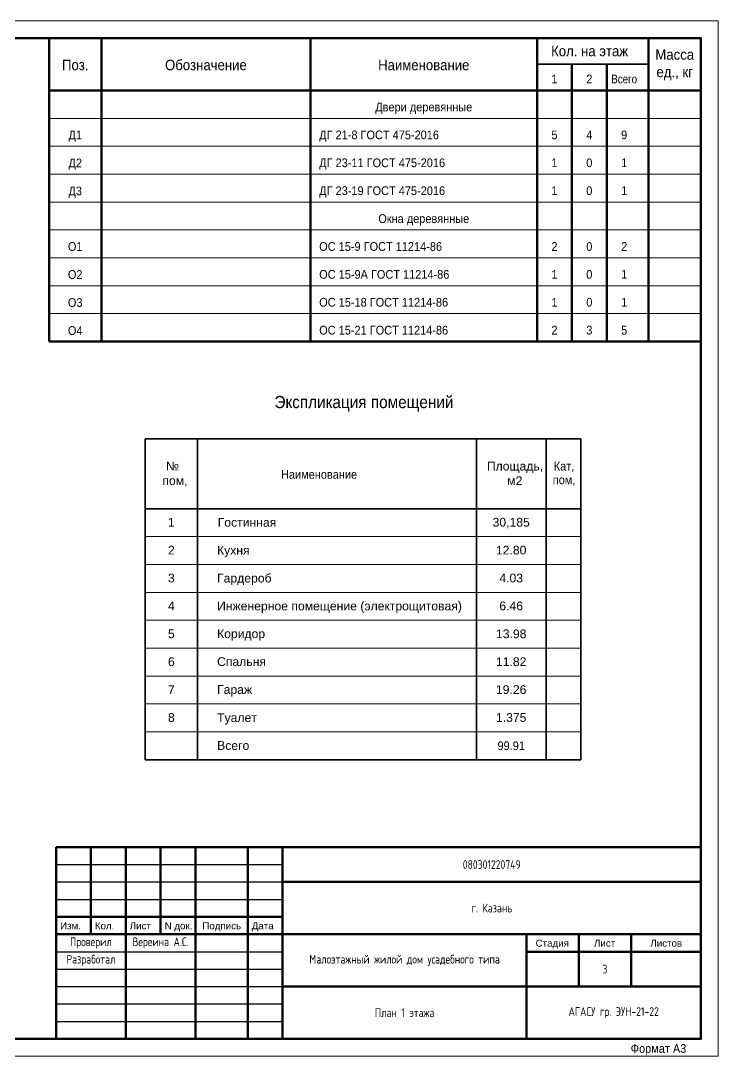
# Model space of a CAD drawing. Header units: millimetres. Extents: x 13040 to 55040, y 21337 to 51037.
# Drawn here: x 35026 to 55040, y 21337 to 51037 of the extents above; entities that cross this region are included whole.
import ezdxf
from ezdxf.enums import TextEntityAlignment as Align

# ---------------------------------------------------------------- set-up
doc = ezdxf.new("R2010")
doc.units = ezdxf.units.MM
doc.linetypes.add('CONTINOUS', pattern=[0])
doc.layers.add('Текст', color=7, linetype='Continuous')
doc.styles.add('Arial', font='arial.ttf')
doc.styles.add('Standard 0.8', font='arial.ttf', dxfattribs={"width": 0.8})
doc.styles.add('Standard 0.9', font='arial.ttf', dxfattribs={"width": 0.9})
doc.styles.add('ГОСТ 2.304', font='CS_Gost2304.shx')

# ---------------------------------------------------------------- blocks, each defined once
blk = doc.blocks.new('Штамп осн')
at = {"color": 7, "lineweight": 50}
for p, q in [((-18500, 0), (-18500, 5500)), ((-18500, 5500), (0, 5500)), ((-18500, 5500), (0, 5500)), ((-17500, 3000), (-17500, 5500)), ((-16500, 0), (-16500, 5500)), ((-15500, 3000), (-15500, 5500)), ((-14500, 0), (-14500, 5500)), ((-13000, 0), (-13000, 5500)), ((-12000, 0), (-12000, 5500)), ((-12000, 4500), (0, 4500)), ((-18500, 3500), (-12000, 3500)), ((-18500, 3000), (0, 3000)), ((-5000, 0), (-5000, 3000)), ((-3500, 1500), (-3500, 3000)), ((-2000, 1500), (-2000, 3000)), ((-5000, 2500), (0, 2500)), ((-12000, 1500), (0, 1500))]:
    blk.add_line(p, q, dxfattribs=at)
at = {"color": 7}
for p in [(0, 5500), (-18500, 0)]:
    blk.add_line(p, (0, 0), dxfattribs=at)
at = {"color": 8}
for p, q in [((-18500, 5000), (-12000, 5000)), ((-18500, 4500), (-12000, 4500)), ((-18500, 4000), (-12000, 4000)), ((-18500, 2500), (-12000, 2500)), ((-18500, 2000), (-12000, 2000)), ((-18500, 1500), (-12000, 1500)), ((-18500, 1000), (-12000, 1000)), ((-18500, 500), (-12000, 500))]:
    blk.add_line(p, q, dxfattribs=at)
at = {"color": 7, "style": 'Arial'}
for s, p in [('Изм.', (-18385, 3143)), ('Кол.', (-17385, 3143)), ('Лист', (-16385, 3143)), ('N док.', (-15385, 3143)), ('Подпись', (-14302, 3143)), ('Дата', (-12885, 3143)), ('Стадия', (-4741, 2643)), ('Листов', (-1449, 2643))]:
    blk.add_text(s, height=200, dxfattribs=at).set_placement(p)
at = {"color": 7, "lineweight": 50, "style": 'Arial'}
blk.add_text('Лист', height=200, dxfattribs=at).set_placement((-3066, 2643))

msp = doc.modelspace()

# ---------------------------------------------------------------- linework, layer by layer
at = {"color": 7, "linetype": 'CONTINOUS', "lineweight": 50, "ltscale": 30}
for p, q in [((35839.7, 50537.4), (35839.7, 41837.4)), ((35839.7, 50537.4), (54539.7, 50537.4)), ((37339.7, 50537.4), (37339.7, 41837.4)), ((43339.7, 50537.4), (43339.7, 41837.4)), ((49839.7, 50537.4), (49839.7, 41837.4)), ((53039.7, 50537.4), (53039.7, 41837.4)), ((54539.7, 50537.4), (54539.7, 41837.4)), ((50839.7, 49787.4), (50839.7, 41837.4)), ((51839.7, 49787.4), (51839.7, 41837.4)), ((35839.7, 49037.4), (54539.7, 49037.4)), ((35839.7, 41837.4), (54539.7, 41837.4))]:
    msp.add_line(p, q, dxfattribs=at)
at = {"color": 7, "linetype": 'CONTINOUS', "lineweight": 35, "ltscale": 30}
msp.add_line((49839.7, 49787.4), (53039.7, 49787.4), dxfattribs=at)
at = {"color": 8, "linetype": 'CONTINOUS', "lineweight": 20, "ltscale": 30}
for p, q in [((35839.7, 48237.4), (54539.7, 48237.4)), ((35839.7, 47437.4), (54539.7, 47437.4)), ((35839.7, 46637.4), (54539.7, 46637.4)), ((35839.7, 45837.4), (54539.7, 45837.4)), ((35839.7, 45037.4), (54539.7, 45037.4)), ((35839.7, 44237.4), (54539.7, 44237.4)), ((35839.7, 43437.4), (54539.7, 43437.4)), ((35839.7, 42637.4), (54539.7, 42637.4))]:
    msp.add_line(p, q, dxfattribs=at)
at = {"linetype": 'Continuous', "lineweight": 35}
msp.add_line((38597.9, 39041.8), (51097.9, 39041.8), dxfattribs=at)
at = {"color": 7, "linetype": 'Continuous', "lineweight": 35}
for p, q in [((38597.9, 39041.8), (38597.9, 34641.8)), ((40097.9, 39041.8), (40097.9, 34641.8)), ((48097.9, 39041.8), (48097.9, 34641.8)), ((50097.9, 39041.8), (50097.9, 34641.8)), ((51097.9, 39041.8), (51097.9, 34641.8)), ((38597.9, 37041.8), (51097.9, 37041.8)), ((38597.9, 34641.8), (38597.9, 29841.8)), ((40097.9, 34641.8), (40097.9, 29841.8)), ((48097.9, 34641.8), (48097.9, 29841.8)), ((50097.9, 34641.8), (50097.9, 29841.8)), ((51097.9, 34641.8), (51097.9, 29841.8)), ((38597.9, 29841.8), (51097.9, 29841.8))]:
    msp.add_line(p, q, dxfattribs=at)
at = {"color": 8, "linetype": 'Continuous', "lineweight": 20}
for p, q in [((38597.9, 36241.8), (51097.9, 36241.8)), ((38597.9, 35441.8), (51097.9, 35441.8)), ((38597.9, 34641.8), (51097.9, 34641.8)), ((38597.9, 34641.8), (51097.9, 34641.8)), ((38597.9, 33841.8), (51097.9, 33841.8)), ((38597.9, 33041.8), (51097.9, 33041.8)), ((38597.9, 32241.8), (51097.9, 32241.8)), ((38597.9, 31441.8), (51097.9, 31441.8)), ((38597.9, 30641.8), (51097.9, 30641.8))]:
    msp.add_line(p, q, dxfattribs=at)
at = {"color": 7, "linetype": 'CONTINOUS', "lineweight": 20, "ltscale": 30}
msp.add_lwpolyline([(13039.7, 21337.4), (55039.7, 21337.4), (55039.7, 51037.4), (13039.7, 51037.4)], close=True, dxfattribs=at)
at = {"color": 7, "linetype": 'CONTINOUS', "lineweight": 50, "ltscale": 30}
msp.add_lwpolyline([(15039.7, 21837.4), (54539.7, 21837.4), (54539.7, 50537.4), (15039.7, 50537.4)], close=True, dxfattribs=at)

# ---------------------------------------------------------------- block references
at = {"color": 7, "linetype": 'CONTINOUS', "lineweight": 20, "ltscale": 30}
msp.add_blockref('Штамп осн', (54539.7, 21837.4), dxfattribs=at)

# ---------------------------------------------------------------- texts
at = {"color": 7, "linetype": 'CONTINOUS', "lineweight": -3, "ltscale": 30, "style": 'Standard 0.9', "width": 0.9}
for s, height, p in [('Кол. на этаж', 300, (51348.3, 50017.9)), ('Масса', 300, (53789.7, 49918.3)), ('Масса', 300, (53789.7, 49918.3)), ('Поз.', 300, (36589.7, 49617.9)), ('Поз.', 300, (36589.7, 49617.9)), ('Обозначение', 300, (40339.7, 49617.9)), ('Обозначение', 300, (40339.7, 49617.9)), ('Наименование', 300, (46589.7, 49617.9)), ('Наименование', 300, (46589.7, 49617.9)), ('ед., кг', 300, (53789.7, 49418.3)), ('ед., кг', 300, (53789.7, 49418.3)), ('Двери деревянные', 250, (46589.7, 48437.4)), ('Д1', 250, (36589.7, 47637.4)), ('5', 250, (50339.7, 47637.4)), ('4', 250, (51339.7, 47637.4)), ('9', 250, (52339.7, 47637.4)), ('Д2', 250, (36589.7, 46833.6)), ('1', 250, (50339.7, 46837.4)), ('0', 250, (51339.7, 46837.4)), ('1', 250, (52339.7, 46837.4)), ('Д3', 250, (36589.7, 46029.8)), ('1', 250, (50339.7, 46037.4)), ('0', 250, (51339.7, 46037.4)), ('1', 250, (52339.7, 46037.4)), ('Окна деревянные', 250, (46589.7, 45237.4)), ('О1', 250, (36589.7, 44437.4)), ('2', 250, (50339.7, 44437.4)), ('0', 250, (51339.7, 44437.4)), ('2', 250, (52339.7, 44437.4)), ('О2', 250, (36589.7, 43633.4)), ('1', 250, (50339.7, 43637.4)), ('0', 250, (51339.7, 43637.4)), ('1', 250, (52339.7, 43637.4)), ('О3', 250, (36589.7, 42829.3)), ('1', 250, (50339.7, 42837.4)), ('0', 250, (51339.7, 42837.4)), ('1', 250, (52339.7, 42837.4)), ('О4', 250, (36589.7, 42025.2)), ('2', 250, (50339.7, 42037.4)), ('3', 250, (51339.7, 42037.4)), ('5', 250, (52339.7, 42037.4))]:
    msp.add_text(s, height=height, dxfattribs=at).set_placement(p, align=Align.CENTER)
at = {"color": 7, "linetype": 'CONTINOUS', "lineweight": -3, "ltscale": 30}
for s, style, width, p in [('1', 'Standard 0.9', 0.9, (50339.7, 49365.2)), ('2', 'Standard 0.9', 0.9, (51339.7, 49365.2)), ('Всего', 'Standard 0.8', 0.8, (52339.7, 49365.2))]:
    msp.add_text(s, height=250, dxfattribs=dict(at, style=style, width=width)).set_placement(p, align=Align.MIDDLE_CENTER)
at = {"color": 7, "linetype": 'CONTINOUS', "lineweight": -3, "ltscale": 30, "style": 'Standard 0.9', "width": 0.9}
for s, p in [('ДГ 21-8 ГОСТ 475-2016', (43589.7, 47637.4)), ('ДГ 23-11 ГОСТ 475-2016', (43589.7, 46837.4)), ('ДГ 23-19 ГОСТ 475-2016', (43589.7, 46037.4)), ('ОС 15-9 ГОСТ 11214-86', (43589.7, 44437.4)), ('ОС 15-9А ГОСТ 11214-86', (43589.7, 43637.4)), ('ОС 15-18 ГОСТ 11214-86', (43589.7, 42837.4)), ('ОС 15-21 ГОСТ 11214-86', (43589.7, 42037.4))]:
    msp.add_text(s, height=250, dxfattribs=at).set_placement(p)
at = {"linetype": 'Continuous', "lineweight": 35, "style": 'Standard 0.9', "width": 0.9}
msp.add_text('Экспликация помещений', height=350, dxfattribs=at).set_placement((42305.4, 39926.5))
at = {"color": 7, "linetype": 'Continuous', "lineweight": 30, "style": 'Standard 0.9'}
for s, p in [('№', (39195.5, 38138.2)), ('Площадь', (48400.4, 38137.3)), (',', (49916.8, 38137.3)), ('пом', (39089.8, 37721.6)), (',', (39713.3, 37721.6)), ('м', (48985.4, 37719.6)), ('2', (49225.5, 37719.6))]:
    msp.add_text(s, height=250, dxfattribs=at).set_placement(p)
at = {"color": 7, "linetype": 'Continuous', "lineweight": 35, "style": 'Standard 0.9', "width": 0.9}
for s, p in [('Кат', (50318, 38137.1)), ('Наименование', (42494.1, 37901.6)), (',', (50819.9, 38137.1)), ('пом', (50290.3, 37744.6)), (',', (50851.4, 37744.6))]:
    msp.add_text(s, height=250, dxfattribs=at).set_placement(p)
at = {"color": 7, "linetype": 'Continuous', "lineweight": 20, "style": 'Standard 0.9'}
for s, p in [('1', (39347.9, 36529.3)), ('2', (39347.9, 35729.3)), ('3', (39347.9, 34929.3)), ('4', (39347.9, 34129.3)), ('5', (39347.9, 33329.3)), ('6', (39347.9, 32529.3)), ('7', (39347.9, 31729.3)), ('8', (39347.9, 30929.3))]:
    msp.add_text(s, height=250, dxfattribs=at).set_placement(p, align=Align.CENTER)
at = {"color": 7, "linetype": 'Continuous', "lineweight": 35, "style": 'Standard 0.9'}
for s, p in [('Гостинная', (40677.8, 36525.5)), ('Кухня', (40658.7, 35725.5)), ('Гардероб', (40659.5, 34925.5)), ('Инженерное помещение (электрощитовая)', (40660.1, 34127.2)), ('Коридор', (40659.5, 33331.3)), ('Спальня', (40659.5, 32531.3)), ('Гараж', (40659.5, 31731.3))]:
    msp.add_text(s, height=250, dxfattribs=at).set_placement(p)
at = {"linetype": 'Continuous', "lineweight": 20, "style": 'Standard 0.9'}
for s, p in [('30,185', (49097.9, 36529.3)), ('12.80', (49097.9, 35729.3)), ('4.03', (49097.9, 34929.3)), ('6.46', (49097.9, 34129.3)), ('13.98', (49097.9, 33329.3)), ('11.82', (49097.9, 32529.3)), ('19.26', (49097.9, 31729.3)), ('1.375', (49097.9, 30929.3))]:
    msp.add_text(s, height=250, dxfattribs=at).set_placement(p, align=Align.CENTER)
at = {"linetype": 'Continuous', "lineweight": 35, "style": 'Standard 0.9'}
for s, p in [('Туалет', (40661.2, 30925.5)), ('Всего', (40661.2, 30125.5))]:
    msp.add_text(s, height=250, dxfattribs=at).set_placement(p)
at = {"color": 7, "linetype": 'CONTINOUS', "lineweight": 20, "ltscale": 30, "style": 'Standard 0.9', "width": 0.9}
msp.add_text('Формат А3', height=250, dxfattribs=at).set_placement((52526.8, 21437.4))
at = {"linetype": 'Continuous', "lineweight": 20, "insert": (49097.9, 30241.8), "char_height": 250, "width": 2000, "attachment_point": 5, "style": 'Standard 0.9'}
msp.add_mtext('99.91', dxfattribs=at)
at = {"ltscale": 100, "char_height": 250, "attachment_point": 5, "style": 'ГОСТ 2.304'}
for s, insert, width in [('080301220749', (48539.7, 26837.4), 12000), ('г. Казань', (48539.7, 25587.4), 12000), ('Малоэтажный жилой дом усадебного типа', (46039.7, 24087.4), 7000), ('3', (51789.7, 23837.4), 1500), ('План 1 этажа', (46039.7, 22587.4), 7000), ('АГАСУ гр. ЭУН-21-22', (52039.7, 22587.4), 5000)]:
    msp.add_mtext(s, dxfattribs=dict(at, insert=insert, width=width))
at = {"layer": 'Текст', "ltscale": 100, "char_height": 250, "width": 2000, "attachment_point": 5, "style": 'ГОСТ 2.304'}
for s, insert in [('Проверил', (37039.7, 24587.4)), ('Вереина А.С.', (39039.7, 24587.4)), ('Разработал', (37039.7, 24087.4))]:
    msp.add_mtext(s, dxfattribs=dict(at, insert=insert))

doc.saveas('drawing.dxf')
